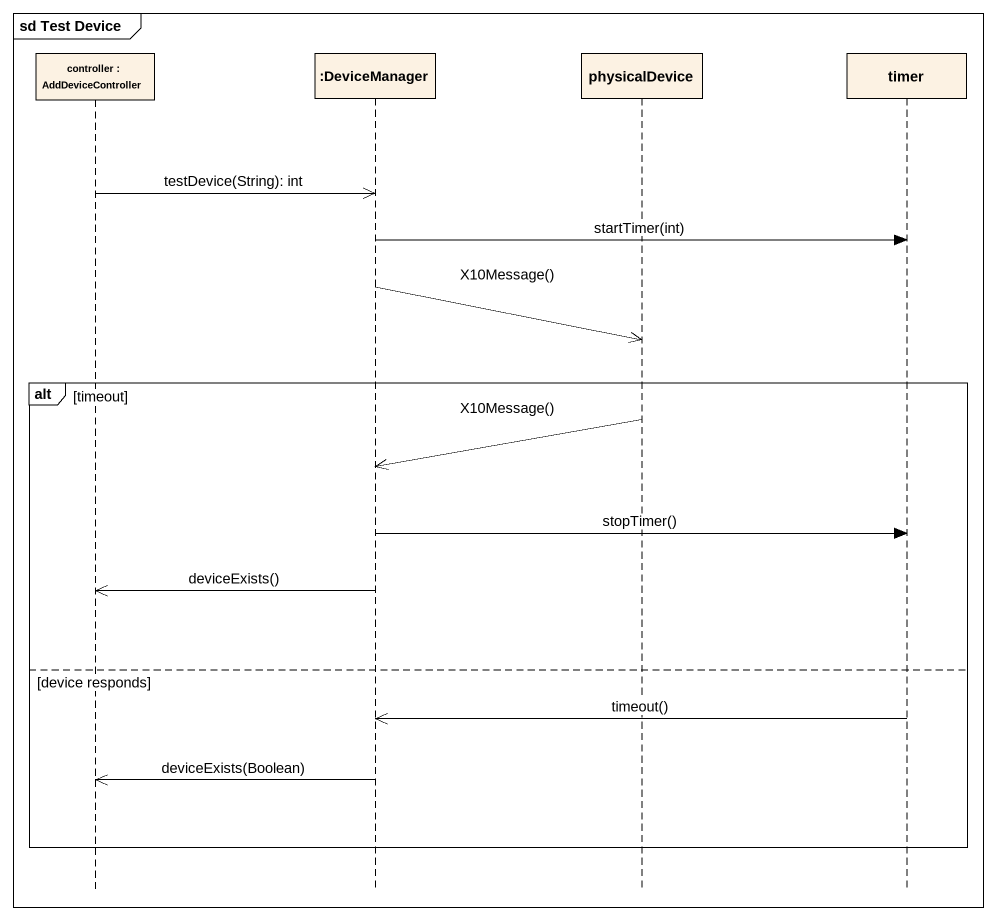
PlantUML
@startuml
mainframe sd Test Device
hide footbox
participant "controller : AddDeviceController" as controller
participant ":DeviceManager" as DeviceManager
participant physicalDevice
participant timer

controller ->> DeviceManager : testDevice(String): int
DeviceManager -> timer : startTimer(int)
DeviceManager ->> physicalDevice : X10Message()
alt timeout
  physicalDevice ->> DeviceManager : X10Message()
  DeviceManager -> timer : stopTimer()
  DeviceManager ->> controller : deviceExists()
else device responds
  timer ->> DeviceManager : timeout()
  DeviceManager ->> controller : deviceExists(Boolean)
end
@enduml
